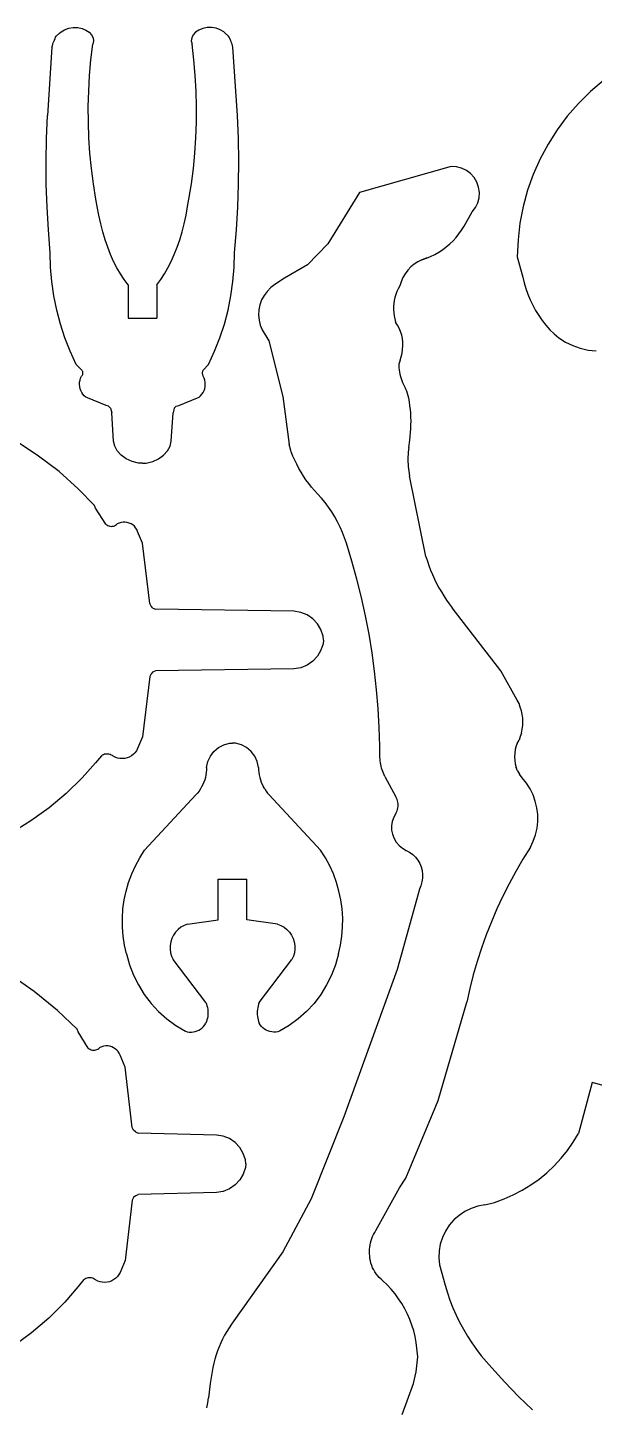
# Model space of a CAD drawing. Extents: x -177 to 177, y -98 to 98.
# Drawn here: x -73 to -21.1, y -30.7 to 95.6 of the extents above; entities that cross this region are included whole.
import ezdxf

# ---------------------------------------------------------------- set-up
doc = ezdxf.new("R2010")
doc.units = 0
doc.header["$MEASUREMENT"] = 0
doc.layers.get('0').update_dxf_attribs({"linetype": 'CONTINUOUS'})

msp = doc.modelspace()

# ---------------------------------------------------------------- linework, layer by layer
for p, q in [((-70.46, 94.6), (-70.41, 94.72)), ((-70.41, 94.72), (-70.36, 94.83)), ((-70.04, 95.11), (-70.36, 94.83)), ((-70.04, 95.11), (-69.91, 95.23)), ((-69.91, 95.23), (-69.58, 95.41)), ((-69.58, 95.41), (-69.2, 95.54)), ((-69.2, 95.54), (-68.79, 95.61)), ((-68.79, 95.61), (-68.38, 95.6)), ((-68.38, 95.6), (-67.98, 95.52)), ((-67.98, 95.52), (-67.63, 95.38)), ((-67.63, 95.38), (-67.33, 95.19)), ((-67.33, 95.19), (-67.11, 94.94)), ((-67.11, 94.94), (-66.97, 94.67)), ((-57.82, 94.94), (-57.95, 94.67)), ((-57.6, 95.19), (-57.82, 94.94)), ((-57.3, 95.38), (-57.6, 95.19)), ((-56.94, 95.52), (-57.3, 95.38)), ((-56.54, 95.6), (-56.94, 95.52)), ((-56.13, 95.61), (-56.54, 95.6)), ((-55.72, 95.54), (-56.13, 95.61)), ((-55.34, 95.41), (-55.72, 95.54)), ((-55.01, 95.23), (-55.34, 95.41)), ((-54.88, 95.11), (-55.01, 95.23)), ((-54.88, 95.11), (-54.57, 94.83)), ((-54.52, 94.72), (-54.57, 94.83)), ((-54.46, 94.6), (-54.52, 94.72)), ((-70.74, 93.81), (-71.15, 87.57)), ((-70.74, 93.81), (-70.7, 93.95)), ((-70.7, 93.95), (-70.66, 94.08)), ((-70.66, 94.08), (-70.62, 94.21)), ((-70.62, 94.21), (-70.57, 94.34)), ((-70.57, 94.34), (-70.52, 94.47)), ((-70.52, 94.47), (-70.46, 94.6)), ((-67.17, 92.66), (-67, 94.08)), ((-66.94, 94.38), (-67, 94.08)), ((-66.97, 94.67), (-66.94, 94.38)), ((-57.95, 94.67), (-57.99, 94.38)), ((-57.99, 94.38), (-57.92, 94.08)), ((-57.75, 92.66), (-57.92, 94.08)), ((-54.4, 94.47), (-54.46, 94.6)), ((-54.35, 94.34), (-54.4, 94.47)), ((-54.31, 94.21), (-54.35, 94.34)), ((-54.26, 94.08), (-54.31, 94.21)), ((-54.22, 93.95), (-54.26, 94.08)), ((-54.18, 93.81), (-54.22, 93.95)), ((-53.77, 87.57), (-54.18, 93.81)), ((-67.3, 91.23), (-67.17, 92.66)), ((-57.63, 91.23), (-57.75, 92.66)), ((-67.38, 89.8), (-67.3, 91.23)), ((-57.54, 89.8), (-57.63, 91.23)), ((-67.42, 88.37), (-67.38, 89.8)), ((-57.51, 88.37), (-57.54, 89.8)), ((-21.45, 89.75), (-22.55, 88.66)), ((-20.27, 90.75), (-21.45, 89.75)), ((-22.55, 88.66), (-23.57, 87.5)), ((-71.24, 85.47), (-71.15, 87.57)), ((-67.41, 86.95), (-67.42, 88.37)), ((-57.51, 86.95), (-57.51, 88.37)), ((-53.68, 85.47), (-53.77, 87.57)), ((-23.57, 87.5), (-24.49, 86.26)), ((-67.36, 85.53), (-67.41, 86.95)), ((-57.56, 85.53), (-57.51, 86.95)), ((-24.49, 86.26), (-25.32, 84.95)), ((-71.27, 83.37), (-71.24, 85.47)), ((-67.27, 84.12), (-67.36, 85.53)), ((-57.65, 84.12), (-57.56, 85.53)), ((-53.65, 83.37), (-53.68, 85.47)), ((-25.32, 84.95), (-26.05, 83.59)), ((-71.26, 81.28), (-71.27, 83.37)), ((-67.13, 82.71), (-67.27, 84.12)), ((-57.79, 82.71), (-57.65, 84.12)), ((-53.67, 81.28), (-53.65, 83.37)), ((-26.05, 83.59), (-26.68, 82.17)), ((-66.95, 81.31), (-67.13, 82.71)), ((-57.97, 81.31), (-57.79, 82.71)), ((-34.2, 82.88), (-42.58, 80.52)), ((-33.71, 82.86), (-34.2, 82.88)), ((-33.24, 82.74), (-33.71, 82.86)), ((-32.81, 82.53), (-33.24, 82.74)), ((-32.42, 82.24), (-32.81, 82.53)), ((-32.1, 81.88), (-32.42, 82.24)), ((-26.68, 82.17), (-27.2, 80.72)), ((-71.19, 79.18), (-71.26, 81.28)), ((-66.72, 79.91), (-66.95, 81.31)), ((-58.2, 79.91), (-57.97, 81.31)), ((-53.73, 79.18), (-53.67, 81.28)), ((-31.85, 81.46), (-32.1, 81.88)), ((-31.69, 81), (-31.85, 81.46)), ((-31.62, 80.52), (-31.69, 81)), ((-66.59, 79.23), (-66.72, 79.91)), ((-58.33, 79.23), (-58.2, 79.91)), ((-42.58, 80.52), (-45.49, 75.81)), ((-31.98, 79.14), (-31.77, 79.57)), ((-31.77, 79.57), (-31.65, 80.04)), ((-31.65, 80.04), (-31.62, 80.52)), ((-27.2, 80.72), (-27.61, 79.23)), ((-71.07, 77.09), (-71.19, 79.18)), ((-66.45, 78.43), (-66.59, 79.23)), ((-66.28, 77.66), (-66.45, 78.43)), ((-58.64, 77.66), (-58.47, 78.43)), ((-58.47, 78.43), (-58.33, 79.23)), ((-53.86, 77.09), (-53.73, 79.18)), ((-33.02, 77.44), (-32.27, 78.75)), ((-32.27, 78.75), (-31.98, 79.14)), ((-27.61, 79.23), (-27.9, 77.71)), ((-70.9, 75), (-71.07, 77.09)), ((-66.09, 76.91), (-66.28, 77.66)), ((-58.83, 76.91), (-58.64, 77.66)), ((-54.03, 75), (-53.86, 77.09)), ((-33.49, 76.74), (-33.24, 77.08)), ((-33.24, 77.08), (-33.02, 77.44)), ((-27.9, 77.71), (-28.08, 76.17)), ((-65.88, 76.19), (-66.09, 76.91)), ((-65.64, 75.5), (-65.88, 76.19)), ((-59.28, 75.5), (-59.05, 76.19)), ((-59.05, 76.19), (-58.83, 76.91)), ((-45.49, 75.81), (-47.36, 73.91)), ((-34.65, 75.53), (-34.33, 75.81)), ((-34.33, 75.81), (-34.03, 76.1)), ((-34.03, 76.1), (-33.75, 76.41)), ((-33.75, 76.41), (-33.49, 76.74)), ((-28.08, 76.17), (-28.15, 74.63)), ((-70.86, 73.68), (-70.9, 75)), ((-65.38, 74.84), (-65.64, 75.5)), ((-65.1, 74.21), (-65.38, 74.84)), ((-59.82, 74.21), (-59.54, 74.84)), ((-59.54, 74.84), (-59.28, 75.5)), ((-54.06, 73.68), (-54.03, 75)), ((-36.46, 74.5), (-36.49, 74.5)), ((-36.47, 74.5), (-36.46, 74.5)), ((-36.46, 74.5), (-36.08, 74.66)), ((-36.08, 74.66), (-35.71, 74.84)), ((-35.71, 74.84), (-35.34, 75.05)), ((-35.34, 75.05), (-34.99, 75.28)), ((-34.99, 75.28), (-34.65, 75.53)), ((-28.15, 74.63), (-27.63, 72.78)), ((-70.75, 72.36), (-70.86, 73.68)), ((-64.8, 73.62), (-65.1, 74.21)), ((-64.47, 73.06), (-64.8, 73.62)), ((-60.45, 73.06), (-60.13, 73.62)), ((-60.13, 73.62), (-59.82, 74.21)), ((-54.17, 72.36), (-54.06, 73.68)), ((-47.36, 73.91), (-49.47, 72.66)), ((-38.18, 73.4), (-38.42, 73.08)), ((-37.89, 73.7), (-38.18, 73.4)), ((-37.58, 73.96), (-37.89, 73.7)), ((-37.24, 74.18), (-37.58, 73.96)), ((-36.87, 74.36), (-37.24, 74.18)), ((-36.49, 74.5), (-36.87, 74.36)), ((-36.87, 74.36), (-36.47, 74.5)), ((-70.56, 71.05), (-70.75, 72.36)), ((-64.13, 72.54), (-64.47, 73.06)), ((-63.77, 72.06), (-64.13, 72.54)), ((-63.77, 72.06), (-63.77, 69)), ((-61.15, 72.06), (-60.79, 72.54)), ((-61.15, 72.06), (-61.15, 69)), ((-60.79, 72.54), (-60.45, 73.06)), ((-54.36, 71.05), (-54.17, 72.36)), ((-50.33, 72.09), (-50.71, 71.81)), ((-49.47, 72.66), (-50.33, 72.09)), ((-38.79, 72.35), (-38.91, 71.96)), ((-38.63, 72.73), (-38.79, 72.35)), ((-38.42, 73.08), (-38.63, 72.73)), ((-27.63, 72.78), (-27.51, 72.24)), ((-27.51, 72.24), (-27.36, 71.72)), ((-70.3, 69.75), (-70.56, 71.05)), ((-54.62, 69.75), (-54.36, 71.05)), ((-51.33, 71.09), (-51.55, 70.68)), ((-51.04, 71.47), (-51.33, 71.09)), ((-50.71, 71.81), (-51.04, 71.47)), ((-39.35, 70.91), (-39.41, 70.64)), ((-39.27, 71.19), (-39.35, 70.91)), ((-39.17, 71.45), (-39.27, 71.19)), ((-39.05, 71.71), (-39.17, 71.45)), ((-38.91, 71.96), (-39.05, 71.71)), ((-27.36, 71.72), (-27.18, 71.2)), ((-27.18, 71.2), (-26.97, 70.69)), ((-69.96, 68.47), (-70.3, 69.75)), ((-54.96, 68.47), (-54.62, 69.75)), ((-51.8, 69.77), (-51.83, 69.3)), ((-51.71, 70.23), (-51.8, 69.77)), ((-51.55, 70.68), (-51.71, 70.23)), ((-39.46, 70.35), (-39.48, 70.07)), ((-39.48, 70.07), (-39.48, 69.78)), ((-39.48, 69.78), (-39.46, 69.5)), ((-39.41, 70.64), (-39.46, 70.35)), ((-39.46, 69.5), (-39.42, 69.22)), ((-26.97, 70.69), (-26.74, 70.19)), ((-26.74, 70.19), (-26.47, 69.71)), ((-26.47, 69.71), (-26.18, 69.25)), ((-69.55, 67.21), (-69.96, 68.47)), ((-63.77, 69), (-61.15, 69)), ((-55.37, 67.21), (-54.96, 68.47)), ((-51.83, 69.3), (-51.78, 68.83)), ((-51.78, 68.83), (-51.67, 68.37)), ((-51.67, 68.37), (-51.49, 67.94)), ((-39.42, 69.22), (-39.36, 68.94)), ((-39.36, 68.94), (-39.29, 68.66)), ((-39.11, 68.38), (-39.29, 68.66)), ((-38.95, 68.09), (-39.11, 68.38)), ((-26.18, 69.25), (-25.86, 68.8)), ((-25.86, 68.8), (-25.52, 68.37)), ((-25.52, 68.37), (-25.16, 67.96)), ((-69.07, 65.98), (-69.55, 67.21)), ((-55.85, 65.98), (-55.37, 67.21)), ((-51.49, 67.94), (-50.89, 66.93)), ((-50.89, 66.93), (-49.6, 61.84)), ((-38.83, 67.78), (-38.95, 68.09)), ((-38.73, 67.46), (-38.83, 67.78)), ((-38.66, 67.14), (-38.73, 67.46)), ((-38.62, 66.81), (-38.66, 67.14)), ((-25.16, 67.96), (-24.77, 67.57)), ((-24.77, 67.57), (-24.36, 67.2)), ((-24.36, 67.2), (-23.74, 66.82)), ((-68.52, 64.78), (-69.07, 65.98)), ((-56.41, 64.78), (-55.85, 65.98)), ((-38.77, 65.49), (-38.69, 65.81)), ((-38.69, 65.81), (-38.64, 66.14)), ((-38.64, 66.14), (-38.61, 66.47)), ((-38.61, 66.47), (-38.62, 66.81)), ((-23.74, 66.82), (-23.07, 66.51)), ((-23.07, 66.51), (-22.38, 66.26)), ((-22.38, 66.26), (-21.67, 66.1)), ((-21.67, 66.1), (-20.94, 66.01)), ((-68.01, 64.25), (-68.52, 64.78)), ((-56.91, 64.25), (-56.41, 64.78)), ((-38.98, 64.81), (-39, 64.54)), ((-39, 64.54), (-38.99, 64.48)), ((-38.99, 64.48), (-38.97, 64.28)), ((-38.88, 65.18), (-38.98, 64.81)), ((-38.88, 65.18), (-38.77, 65.49)), ((-68.22, 62.95), (-68.21, 63.15)), ((-68.21, 63.15), (-68.17, 63.34)), ((-68.17, 63.34), (-68.12, 63.52)), ((-68.12, 63.52), (-68.04, 63.7)), ((-68.01, 63.74), (-68.04, 63.7)), ((-68.01, 64.25), (-67.98, 64.2)), ((-67.98, 63.78), (-68.01, 63.74)), ((-67.98, 64.2), (-67.96, 64.15)), ((-67.96, 63.83), (-67.98, 63.78)), ((-67.96, 64.15), (-67.95, 64.1)), ((-67.95, 63.88), (-67.96, 63.83)), ((-67.95, 64.1), (-67.94, 64.05)), ((-67.94, 63.94), (-67.95, 63.88)), ((-67.94, 64.05), (-67.94, 63.99)), ((-67.94, 63.99), (-67.94, 63.94)), ((-56.98, 64.05), (-56.99, 63.99)), ((-56.99, 63.99), (-56.98, 63.94)), ((-56.97, 64.1), (-56.98, 64.05)), ((-56.98, 63.94), (-56.97, 63.88)), ((-56.96, 64.15), (-56.97, 64.1)), ((-56.97, 63.88), (-56.96, 63.83)), ((-56.94, 64.2), (-56.96, 64.15)), ((-56.96, 63.83), (-56.94, 63.78)), ((-56.91, 64.25), (-56.94, 64.2)), ((-56.94, 63.78), (-56.92, 63.74)), ((-56.92, 63.74), (-56.89, 63.7)), ((-56.81, 63.52), (-56.89, 63.7)), ((-56.75, 63.34), (-56.81, 63.52)), ((-56.72, 63.15), (-56.75, 63.34)), ((-56.71, 62.95), (-56.72, 63.15)), ((-38.97, 64.28), (-38.93, 64.08)), ((-38.93, 64.08), (-38.89, 63.89)), ((-38.89, 63.89), (-38.84, 63.69)), ((-38.84, 63.69), (-38.78, 63.5)), ((-38.78, 63.5), (-38.72, 63.31)), ((-38.72, 63.31), (-38.65, 63.13)), ((-68.2, 62.76), (-68.22, 62.95)), ((-68.16, 62.56), (-68.2, 62.76)), ((-68.1, 62.38), (-68.16, 62.56)), ((-68.02, 62.21), (-68.1, 62.38)), ((-67.91, 62.06), (-68.02, 62.21)), ((-67.79, 61.92), (-67.91, 62.06)), ((-67.65, 61.8), (-67.79, 61.92)), ((-57.27, 61.8), (-57.13, 61.92)), ((-57.13, 61.92), (-57.01, 62.06)), ((-57.01, 62.06), (-56.91, 62.21)), ((-56.91, 62.21), (-56.82, 62.38)), ((-56.82, 62.38), (-56.76, 62.56)), ((-56.76, 62.56), (-56.72, 62.76)), ((-56.72, 62.76), (-56.71, 62.95)), ((-38.65, 63.13), (-38.57, 62.94)), ((-38.57, 62.94), (-38.48, 62.76)), ((-38.48, 62.76), (-38.39, 62.59)), ((-38.26, 62.32), (-38.39, 62.59)), ((-38.07, 61.7), (-38.26, 62.32)), ((-67.5, 61.71), (-67.65, 61.8)), ((-65.79, 61.01), (-67.5, 61.71)), ((-65.55, 60.96), (-65.79, 61.01)), ((-65.38, 60.79), (-65.55, 60.96)), ((-65.38, 60.79), (-65.27, 60.35)), ((-59.54, 60.79), (-59.65, 60.35)), ((-59.54, 60.79), (-59.38, 60.96)), ((-59.38, 60.96), (-59.13, 61.01)), ((-59.13, 61.01), (-57.42, 61.71)), ((-57.42, 61.71), (-57.27, 61.8)), ((-49.6, 61.84), (-49.02, 57.46)), ((-38.01, 61.35), (-38.07, 61.7)), ((-37.97, 61), (-38.01, 61.35)), ((-37.93, 60.65), (-37.97, 61)), ((-37.9, 60.31), (-37.93, 60.65)), ((-65.1, 57.76), (-65.27, 60.35)), ((-59.83, 57.76), (-59.65, 60.35)), ((-37.88, 59.95), (-37.9, 60.31)), ((-37.87, 59.6), (-37.88, 59.95)), ((-37.88, 59.25), (-37.87, 59.6)), ((-37.99, 57.84), (-37.95, 58.19)), ((-37.95, 58.19), (-37.91, 58.54)), ((-37.91, 58.54), (-37.89, 58.9)), ((-37.89, 58.9), (-37.88, 59.25)), ((-71.97, 56.4), (-73.94, 57.69)), ((-64.99, 57.29), (-65.1, 57.76)), ((-64.76, 56.86), (-64.99, 57.29)), ((-64.4, 56.47), (-64.76, 56.86)), ((-60.52, 56.47), (-60.16, 56.86)), ((-60.16, 56.86), (-59.93, 57.29)), ((-59.93, 57.29), (-59.83, 57.76)), ((-48.88, 56.9), (-49.02, 57.46)), ((-48.84, 56.78), (-48.88, 56.9)), ((-38.11, 56.97), (-38.14, 56.75)), ((-38.09, 57.19), (-38.11, 56.97)), ((-38.09, 57.19), (-37.99, 57.84)), ((-70.09, 54.97), (-71.97, 56.4)), ((-63.95, 56.15), (-64.4, 56.47)), ((-63.41, 55.91), (-63.95, 56.15)), ((-62.81, 55.76), (-63.41, 55.91)), ((-62.46, 55.74), (-62.81, 55.76)), ((-62.46, 55.74), (-62.11, 55.76)), ((-62.11, 55.76), (-61.52, 55.91)), ((-61.52, 55.91), (-60.98, 56.15)), ((-60.98, 56.15), (-60.52, 56.47)), ((-48.69, 56.4), (-48.84, 56.78)), ((-48.52, 56.02), (-48.69, 56.4)), ((-48.34, 55.64), (-48.52, 56.02)), ((-48.15, 55.27), (-48.34, 55.64)), ((-38.15, 56.54), (-38.16, 56.32)), ((-38.16, 56.32), (-38.16, 56.1)), ((-38.16, 56.1), (-38.16, 55.88)), ((-38.16, 55.88), (-38.15, 55.66)), ((-38.14, 56.75), (-38.15, 56.54)), ((-38.15, 55.66), (-38.13, 55.44)), ((-68.33, 53.4), (-70.09, 54.97)), ((-47.94, 54.91), (-48.15, 55.27)), ((-47.72, 54.56), (-47.94, 54.91)), ((-47.49, 54.22), (-47.72, 54.56)), ((-38.13, 55.44), (-38.11, 55.22)), ((-38.11, 55.22), (-38.08, 55.01)), ((-38.08, 55.01), (-38.05, 54.79)), ((-38.05, 54.79), (-38.01, 54.58)), ((-36.51, 47.21), (-38.01, 54.58)), ((-66.84, 51.87), (-68.33, 53.4)), ((-47.24, 53.88), (-47.49, 54.22)), ((-46.99, 53.56), (-47.24, 53.88)), ((-46.72, 53.24), (-46.99, 53.56)), ((-46.43, 52.93), (-46.72, 53.24)), ((-66.74, 51.64), (-66.84, 51.87)), ((-46.08, 52.54), (-46.43, 52.93)), ((-45.74, 52.14), (-46.08, 52.54)), ((-45.42, 51.72), (-45.74, 52.14)), ((-65.82, 50.15), (-66.74, 51.64)), ((-45.12, 51.28), (-45.42, 51.72)), ((-44.84, 50.83), (-45.12, 51.28)), ((-44.59, 50.37), (-44.84, 50.83)), ((-65.82, 50.15), (-65.73, 50.09)), ((-65.73, 50.09), (-65.64, 50.04)), ((-65.64, 50.04), (-65.54, 50)), ((-65.54, 50), (-65.44, 49.98)), ((-65.44, 49.98), (-65.33, 49.96)), ((-65.33, 49.96), (-65.23, 49.97)), ((-65.23, 49.97), (-65.12, 49.99)), ((-65.12, 49.99), (-65.02, 50.02)), ((-65.02, 50.02), (-64.93, 50.06)), ((-64.93, 50.06), (-64.84, 50.12)), ((-64.84, 50.12), (-64.76, 50.19)), ((-64.59, 50.26), (-64.76, 50.19)), ((-64.41, 50.32), (-64.59, 50.26)), ((-64.22, 50.34), (-64.41, 50.32)), ((-64.04, 50.34), (-64.22, 50.34)), ((-63.85, 50.32), (-64.04, 50.34)), ((-63.67, 50.26), (-63.85, 50.32)), ((-63.5, 50.19), (-63.67, 50.26)), ((-63.35, 50.09), (-63.5, 50.19)), ((-63.2, 49.97), (-63.35, 50.09)), ((-63.08, 49.83), (-63.2, 49.97)), ((-62.98, 49.67), (-63.08, 49.83)), ((-62.9, 49.5), (-62.98, 49.67)), ((-62.45, 48.41), (-62.9, 49.5)), ((-44.35, 49.89), (-44.59, 50.37)), ((-44.14, 49.41), (-44.35, 49.89)), ((-43.95, 48.92), (-44.14, 49.41)), ((-61.79, 42.89), (-62.45, 48.41)), ((-43.79, 48.41), (-43.95, 48.92)), ((-43.28, 46.77), (-43.79, 48.41)), ((-42.83, 45.12), (-43.28, 46.77)), ((-36.51, 47.21), (-36.38, 46.79)), ((-36.38, 46.79), (-36.24, 46.37)), ((-36.24, 46.37), (-36.08, 45.96)), ((-36.08, 45.96), (-35.91, 45.55)), ((-35.91, 45.55), (-35.73, 45.14)), ((-42.41, 43.45), (-42.83, 45.12)), ((-35.73, 45.14), (-35.53, 44.74)), ((-35.53, 44.74), (-35.32, 44.35)), ((-35.32, 44.35), (-35.1, 43.97)), ((-42.04, 41.78), (-42.41, 43.45)), ((-35.1, 43.97), (-34.87, 43.59)), ((-34.87, 43.59), (-34.63, 43.22)), ((-34.63, 43.22), (-34.37, 42.86)), ((-61.67, 42.65), (-61.79, 42.89)), ((-61.5, 42.48), (-61.67, 42.65)), ((-61.5, 42.48), (-61.25, 42.37)), ((-48.59, 42.2), (-61.25, 42.37)), ((-47.97, 42.09), (-48.59, 42.2)), ((-47.39, 41.86), (-47.97, 42.09)), ((-46.87, 41.51), (-47.39, 41.86)), ((-41.72, 40.09), (-42.04, 41.78)), ((-34.37, 42.86), (-34.11, 42.5)), ((-29.65, 36.75), (-34.11, 42.5)), ((-46.44, 41.05), (-46.87, 41.51)), ((-46.13, 40.51), (-46.44, 41.05)), ((-45.93, 39.91), (-46.13, 40.51)), ((-45.93, 39.22), (-46.13, 38.62)), ((-45.9, 39.56), (-45.93, 39.91)), ((-45.9, 39.56), (-45.93, 39.22)), ((-41.44, 38.4), (-41.72, 40.09)), ((-46.44, 38.08), (-46.87, 37.62)), ((-46.13, 38.62), (-46.44, 38.08)), ((-41.21, 36.7), (-41.44, 38.4)), ((-61.5, 36.65), (-61.67, 36.48)), ((-61.5, 36.65), (-61.25, 36.75)), ((-48.59, 36.93), (-61.25, 36.75)), ((-47.97, 37.03), (-48.59, 36.93)), ((-47.39, 37.27), (-47.97, 37.03)), ((-46.87, 37.62), (-47.39, 37.27)), ((-41.02, 34.99), (-41.21, 36.7)), ((-28.15, 34.05), (-29.65, 36.75)), ((-61.79, 36.23), (-62.45, 30.71)), ((-61.67, 36.48), (-61.79, 36.23)), ((-40.87, 33.28), (-41.02, 34.99)), ((-40.78, 31.57), (-40.87, 33.28)), ((-27.99, 33.74), (-28.15, 34.05)), ((-27.87, 33.42), (-27.99, 33.74)), ((-27.77, 33.09), (-27.87, 33.42)), ((-27.69, 32.76), (-27.77, 33.09)), ((-27.65, 32.42), (-27.69, 32.76)), ((-27.69, 31.39), (-27.65, 31.73)), ((-27.64, 32.07), (-27.65, 32.42)), ((-27.65, 31.73), (-27.64, 32.07)), ((-62.45, 30.71), (-62.9, 29.63)), ((-40.73, 29.85), (-40.78, 31.57)), ((-28.15, 30.09), (-27.99, 30.4)), ((-27.87, 30.72), (-27.99, 30.4)), ((-27.77, 31.05), (-27.87, 30.72)), ((-27.77, 31.05), (-27.69, 31.39)), ((-66.12, 29.04), (-66.03, 29.09)), ((-66.03, 29.09), (-65.93, 29.13)), ((-65.93, 29.13), (-65.83, 29.15)), ((-65.83, 29.15), (-65.73, 29.16)), ((-65.73, 29.16), (-65.62, 29.16)), ((-65.62, 29.16), (-65.52, 29.14)), ((-65.52, 29.14), (-65.41, 29.11)), ((-65.41, 29.11), (-65.32, 29.06)), ((-65.32, 29.06), (-65.23, 29.01)), ((-63.29, 29.1), (-63.47, 28.96)), ((-63.14, 29.25), (-63.29, 29.1)), ((-63, 29.43), (-63.14, 29.25)), ((-62.9, 29.63), (-63, 29.43)), ((-56.24, 28.92), (-55.91, 29.36)), ((-55.91, 29.36), (-55.5, 29.71)), ((-55.5, 29.71), (-55.02, 29.97)), ((-55.02, 29.97), (-54.49, 30.12)), ((-54.49, 30.12), (-54.21, 30.13)), ((-53.93, 30.12), (-54.21, 30.13)), ((-53.4, 29.97), (-53.93, 30.12)), ((-52.92, 29.71), (-53.4, 29.97)), ((-52.51, 29.36), (-52.92, 29.71)), ((-52.18, 28.92), (-52.51, 29.36)), ((-40.72, 29), (-40.73, 29.85)), ((-28.38, 29.21), (-28.4, 28.88)), ((-28.33, 29.54), (-28.38, 29.21)), ((-28.24, 29.87), (-28.33, 29.54)), ((-28.15, 30.09), (-28.24, 29.87)), ((-66.74, 28.32), (-67.97, 26.94)), ((-66.21, 28.97), (-66.74, 28.32)), ((-66.21, 28.97), (-66.12, 29.04)), ((-65.23, 29.01), (-65.15, 28.94)), ((-64.95, 28.84), (-65.15, 28.94)), ((-64.74, 28.76), (-64.95, 28.84)), ((-64.53, 28.72), (-64.74, 28.76)), ((-64.31, 28.71), (-64.53, 28.72)), ((-64.08, 28.73), (-64.31, 28.71)), ((-63.87, 28.77), (-64.08, 28.73)), ((-63.66, 28.85), (-63.87, 28.77)), ((-63.47, 28.96), (-63.66, 28.85)), ((-56.59, 27.9), (-56.47, 28.43)), ((-56.59, 27.9), (-56.59, 27.67)), ((-56.47, 28.43), (-56.24, 28.92)), ((-51.95, 28.43), (-52.18, 28.92)), ((-51.83, 27.9), (-51.95, 28.43)), ((-51.83, 27.9), (-51.83, 27.67)), ((-40.72, 28.83), (-40.72, 29)), ((-40.71, 28.66), (-40.72, 28.83)), ((-40.7, 28.5), (-40.71, 28.66)), ((-40.68, 28.33), (-40.7, 28.5)), ((-40.65, 28.17), (-40.68, 28.33)), ((-40.61, 28.01), (-40.65, 28.17)), ((-40.57, 27.84), (-40.61, 28.01)), ((-40.52, 27.68), (-40.57, 27.84)), ((-28.4, 28.88), (-28.38, 28.55)), ((-28.38, 28.55), (-28.33, 28.22)), ((-28.33, 28.22), (-28.24, 27.89)), ((-28.12, 27.58), (-28.24, 27.89)), ((-67.97, 26.94), (-69.43, 25.51)), ((-56.84, 26.55), (-56.93, 26.33)), ((-56.76, 26.76), (-56.84, 26.55)), ((-56.7, 26.98), (-56.76, 26.76)), ((-56.65, 27.21), (-56.7, 26.98)), ((-56.62, 27.44), (-56.65, 27.21)), ((-56.59, 27.67), (-56.62, 27.44)), ((-51.83, 27.67), (-51.81, 27.44)), ((-51.81, 27.44), (-51.77, 27.21)), ((-51.77, 27.21), (-51.72, 26.98)), ((-51.72, 26.98), (-51.66, 26.76)), ((-51.66, 26.76), (-51.58, 26.55)), ((-51.58, 26.55), (-51.49, 26.33)), ((-40.46, 27.53), (-40.52, 27.68)), ((-40.4, 27.37), (-40.46, 27.53)), ((-40.33, 27.22), (-40.4, 27.37)), ((-40.26, 27.07), (-40.33, 27.22)), ((-40.26, 27.07), (-39.27, 25.22)), ((-28.12, 27.58), (-27.96, 27.29)), ((-27.71, 26.94), (-27.96, 27.29)), ((-27.31, 26.46), (-27.71, 26.94)), ((-69.43, 25.51), (-71, 24.19)), ((-62.26, 20.34), (-57.58, 25.39)), ((-57.42, 25.56), (-57.58, 25.39)), ((-57.28, 25.74), (-57.42, 25.56)), ((-57.15, 25.93), (-57.28, 25.74)), ((-57.04, 26.13), (-57.15, 25.93)), ((-56.93, 26.33), (-57.04, 26.13)), ((-51.49, 26.33), (-51.39, 26.13)), ((-51.27, 25.93), (-51.39, 26.13)), ((-51.27, 25.93), (-51.14, 25.74)), ((-51.14, 25.74), (-51, 25.56)), ((-51, 25.56), (-50.85, 25.39)), ((-46.16, 20.34), (-50.85, 25.39)), ((-26.98, 25.94), (-27.31, 26.46)), ((-26.7, 25.38), (-26.98, 25.94)), ((-26.5, 24.8), (-26.7, 25.38)), ((-71, 24.19), (-72.67, 23)), ((-39.2, 25.1), (-39.27, 25.22)), ((-39.15, 24.98), (-39.2, 25.1)), ((-39.1, 24.85), (-39.15, 24.98)), ((-39.15, 23.93), (-39.1, 24.05)), ((-39.07, 24.72), (-39.1, 24.85)), ((-39.1, 24.05), (-39.07, 24.19)), ((-39.05, 24.59), (-39.07, 24.72)), ((-39.07, 24.19), (-39.05, 24.32)), ((-39.04, 24.45), (-39.05, 24.59)), ((-39.05, 24.32), (-39.04, 24.45)), ((-26.35, 24.19), (-26.5, 24.8)), ((-26.28, 23.58), (-26.35, 24.19)), ((-72.67, 23), (-74.42, 21.93)), ((-39.59, 22.96), (-39.65, 22.57)), ((-39.46, 23.34), (-39.59, 22.96)), ((-39.27, 23.69), (-39.46, 23.34)), ((-39.27, 23.69), (-39.2, 23.8)), ((-39.2, 23.8), (-39.15, 23.93)), ((-26.34, 22.34), (-26.28, 22.96)), ((-26.28, 22.96), (-26.28, 23.58)), ((-39.65, 22.57), (-39.65, 22.17)), ((-39.65, 22.17), (-39.57, 21.78)), ((-39.57, 21.78), (-39.43, 21.41)), ((-26.68, 21.15), (-26.48, 21.73)), ((-26.48, 21.73), (-26.34, 22.34)), ((-62.71, 19.64), (-62.26, 20.34)), ((-45.71, 19.64), (-46.16, 20.34)), ((-39.43, 21.41), (-39.23, 21.06)), ((-39.23, 21.06), (-38.97, 20.76)), ((-38.97, 20.76), (-38.66, 20.51)), ((-38.66, 20.51), (-38.31, 20.31)), ((-38.31, 20.31), (-38.01, 20.14)), ((-26.95, 20.59), (-27.63, 19.5)), ((-26.95, 20.59), (-26.68, 21.15)), ((-63.1, 18.91), (-62.71, 19.64)), ((-45.32, 18.91), (-45.71, 19.64)), ((-38.01, 20.14), (-37.72, 19.94)), ((-37.72, 19.94), (-37.47, 19.69)), ((-37.47, 19.69), (-37.26, 19.42)), ((-37.26, 19.42), (-37.08, 19.12)), ((-37.08, 19.12), (-36.95, 18.8)), ((-27.63, 19.5), (-28.28, 18.39)), ((-63.72, 17.37), (-63.44, 18.15)), ((-63.44, 18.15), (-63.1, 18.91)), ((-55.52, 13.94), (-55.52, 17.69)), ((-55.52, 17.69), (-52.9, 17.69)), ((-52.9, 13.94), (-52.9, 17.69)), ((-44.98, 18.15), (-45.32, 18.91)), ((-44.7, 17.37), (-44.98, 18.15)), ((-36.95, 18.8), (-36.86, 18.46)), ((-36.82, 17.76), (-36.87, 17.42)), ((-36.86, 18.46), (-36.82, 18.11)), ((-36.82, 18.11), (-36.82, 17.76)), ((-28.28, 18.39), (-28.89, 17.26)), ((-64.12, 15.77), (-63.95, 16.58)), ((-63.95, 16.58), (-63.72, 17.37)), ((-44.47, 16.58), (-44.7, 17.37)), ((-44.3, 15.77), (-44.47, 16.58)), ((-37.11, 16.77), (-38.41, 12.03)), ((-36.97, 17.08), (-37.11, 16.77)), ((-36.87, 17.42), (-36.97, 17.08)), ((-28.89, 17.26), (-29.47, 16.11)), ((-64.24, 14.95), (-64.12, 15.77)), ((-44.19, 14.95), (-44.3, 15.77)), ((-29.47, 16.11), (-30.02, 14.95)), ((-64.29, 14.12), (-64.24, 14.95)), ((-64.28, 13.29), (-64.29, 14.12)), ((-58.33, 13.56), (-55.52, 13.94)), ((-50.1, 13.56), (-52.9, 13.94)), ((-44.13, 14.12), (-44.19, 14.95)), ((-44.14, 13.29), (-44.13, 14.12)), ((-30.02, 14.95), (-30.52, 13.77)), ((-64.22, 12.46), (-64.28, 13.29)), ((-59.42, 12.83), (-59.61, 12.55)), ((-59.19, 13.07), (-59.42, 12.83)), ((-58.93, 13.28), (-59.19, 13.07)), ((-58.64, 13.44), (-58.93, 13.28)), ((-58.33, 13.56), (-58.64, 13.44)), ((-50.1, 13.56), (-49.78, 13.44)), ((-49.78, 13.44), (-49.49, 13.28)), ((-49.49, 13.28), (-49.23, 13.07)), ((-49.23, 13.07), (-49, 12.83)), ((-49, 12.83), (-48.81, 12.55)), ((-44.21, 12.46), (-44.14, 13.29)), ((-30.52, 13.77), (-30.99, 12.57)), ((-64.09, 11.64), (-64.22, 12.46)), ((-63.91, 10.84), (-64.09, 11.64)), ((-59.86, 11.93), (-59.92, 11.6)), ((-59.92, 11.6), (-59.92, 11.27)), ((-59.76, 12.25), (-59.86, 11.93)), ((-59.61, 12.55), (-59.76, 12.25)), ((-48.81, 12.55), (-48.66, 12.25)), ((-48.66, 12.25), (-48.56, 11.93)), ((-48.56, 11.93), (-48.51, 11.6)), ((-48.51, 11.6), (-48.5, 11.27)), ((-44.51, 10.84), (-44.33, 11.64)), ((-44.33, 11.64), (-44.21, 12.46)), ((-38.41, 12.03), (-39.14, 9.41)), ((-30.99, 12.57), (-31.43, 11.36)), ((-63.91, 10.84), (-63.64, 9.85)), ((-59.92, 11.27), (-59.88, 10.94)), ((-59.88, 10.94), (-59.79, 10.62)), ((-59.79, 10.62), (-59.65, 10.31)), ((-56.65, 6.38), (-59.65, 10.31)), ((-51.77, 6.38), (-48.77, 10.31)), ((-48.64, 10.62), (-48.77, 10.31)), ((-48.54, 10.94), (-48.64, 10.62)), ((-48.5, 11.27), (-48.54, 10.94)), ((-44.51, 10.84), (-44.78, 9.85)), ((-31.82, 10.14), (-32.18, 8.91)), ((-31.43, 11.36), (-31.82, 10.14)), ((-72.37, 7.41), (-74.62, 8.99)), ((-63.64, 9.85), (-63.28, 8.9)), ((-63.28, 8.9), (-62.82, 7.99)), ((-45.15, 8.9), (-45.6, 7.99)), ((-44.78, 9.85), (-45.15, 8.9)), ((-39.14, 9.41), (-44.01, -4.09)), ((-32.18, 8.91), (-32.5, 7.66)), ((-62.82, 7.99), (-62.29, 7.12)), ((-45.6, 7.99), (-46.14, 7.12)), ((-32.5, 7.66), (-32.78, 6.41)), ((-70.24, 5.66), (-72.37, 7.41)), ((-62.29, 7.12), (-61.67, 6.31)), ((-56.65, 6.38), (-56.59, 6.23)), ((-51.77, 6.38), (-51.83, 6.23)), ((-46.14, 7.12), (-46.75, 6.31)), ((-35.39, -2.59), (-32.78, 6.41)), ((-68.44, 3.94), (-70.24, 5.66)), ((-61.67, 6.31), (-60.98, 5.56)), ((-60.98, 5.56), (-60.22, 4.88)), ((-56.59, 6.23), (-56.55, 6.07)), ((-56.55, 6.07), (-56.51, 5.92)), ((-56.51, 5.92), (-56.48, 5.76)), ((-56.48, 5.12), (-56.51, 4.96)), ((-56.48, 5.76), (-56.47, 5.6)), ((-56.47, 5.28), (-56.48, 5.12)), ((-56.47, 5.6), (-56.46, 5.44)), ((-56.46, 5.44), (-56.47, 5.28)), ((-51.94, 5.76), (-51.96, 5.6)), ((-51.96, 5.6), (-51.96, 5.44)), ((-51.96, 5.44), (-51.96, 5.28)), ((-51.96, 5.28), (-51.94, 5.12)), ((-51.91, 5.92), (-51.94, 5.76)), ((-51.94, 5.12), (-51.91, 4.96)), ((-51.88, 6.07), (-51.91, 5.92)), ((-51.83, 6.23), (-51.88, 6.07)), ((-47.44, 5.56), (-48.2, 4.88)), ((-46.75, 6.31), (-47.44, 5.56)), ((-68.34, 3.71), (-68.44, 3.94)), ((-60.22, 4.88), (-59.4, 4.27)), ((-59.4, 4.27), (-58.52, 3.75)), ((-57.63, 3.73), (-57.45, 3.79)), ((-57.45, 3.79), (-57.29, 3.87)), ((-57.29, 3.87), (-57.13, 3.96)), ((-57.13, 3.96), (-56.99, 4.08)), ((-56.99, 4.08), (-56.86, 4.2)), ((-56.86, 4.2), (-56.75, 4.35)), ((-56.75, 4.35), (-56.65, 4.5)), ((-56.59, 4.65), (-56.65, 4.5)), ((-56.55, 4.8), (-56.59, 4.65)), ((-56.51, 4.96), (-56.55, 4.8)), ((-51.91, 4.96), (-51.88, 4.8)), ((-51.88, 4.8), (-51.83, 4.65)), ((-51.83, 4.65), (-51.77, 4.5)), ((-51.68, 4.35), (-51.77, 4.5)), ((-51.56, 4.2), (-51.68, 4.35)), ((-51.43, 4.08), (-51.56, 4.2)), ((-51.29, 3.96), (-51.43, 4.08)), ((-51.14, 3.87), (-51.29, 3.96)), ((-50.97, 3.79), (-51.14, 3.87)), ((-50.8, 3.73), (-50.97, 3.79)), ((-49.02, 4.27), (-49.9, 3.75)), ((-48.2, 4.88), (-49.02, 4.27)), ((-67.42, 2.22), (-68.34, 3.71)), ((-58.52, 3.75), (-58.35, 3.71)), ((-58.35, 3.71), (-58.17, 3.68)), ((-58.17, 3.68), (-57.98, 3.68)), ((-57.98, 3.68), (-57.8, 3.7)), ((-57.8, 3.7), (-57.63, 3.73)), ((-50.62, 3.7), (-50.8, 3.73)), ((-50.44, 3.68), (-50.62, 3.7)), ((-50.26, 3.68), (-50.44, 3.68)), ((-50.08, 3.71), (-50.26, 3.68)), ((-49.9, 3.75), (-50.08, 3.71)), ((-67.42, 2.22), (-67.33, 2.16)), ((-67.33, 2.16), (-67.24, 2.11)), ((-67.24, 2.11), (-67.14, 2.07)), ((-67.14, 2.07), (-67.04, 2.04)), ((-67.04, 2.04), (-66.93, 2.03)), ((-66.93, 2.03), (-66.83, 2.03)), ((-66.83, 2.03), (-66.72, 2.05)), ((-66.72, 2.05), (-66.62, 2.08)), ((-66.62, 2.08), (-66.53, 2.13)), ((-66.53, 2.13), (-66.44, 2.19)), ((-66.44, 2.19), (-66.36, 2.26)), ((-66.19, 2.33), (-66.36, 2.26)), ((-66.01, 2.38), (-66.19, 2.33)), ((-65.82, 2.41), (-66.01, 2.38)), ((-65.64, 2.41), (-65.82, 2.41)), ((-65.45, 2.38), (-65.64, 2.41)), ((-65.27, 2.33), (-65.45, 2.38)), ((-65.1, 2.25), (-65.27, 2.33)), ((-64.95, 2.15), (-65.1, 2.25)), ((-64.8, 2.03), (-64.95, 2.15)), ((-64.68, 1.89), (-64.8, 2.03)), ((-64.58, 1.74), (-64.68, 1.89)), ((-64.5, 1.57), (-64.58, 1.74)), ((-64.05, 0.48), (-64.5, 1.57)), ((-63.39, -5.04), (-64.05, 0.48)), ((-21.3, -0.94), (-22.55, -5.6)), ((-15.91, -2.4), (-21.3, -0.94)), ((-38.36, -9.69), (-35.39, -2.59)), ((-63.27, -5.28), (-63.39, -5.04)), ((-44.01, -4.09), (-47.01, -11.59)), ((-63.1, -5.45), (-63.27, -5.28)), ((-63.1, -5.45), (-62.85, -5.56)), ((-55.69, -5.74), (-62.85, -5.56)), ((-55.08, -5.84), (-55.69, -5.74)), ((-54.49, -6.07), (-55.08, -5.84)), ((-53.97, -6.43), (-54.49, -6.07)), ((-23.03, -6.39), (-22.55, -5.6)), ((-53.55, -6.89), (-53.97, -6.43)), ((-53.23, -7.43), (-53.55, -6.89)), ((-53.03, -8.02), (-53.23, -7.43)), ((-24.13, -7.87), (-23.55, -7.15)), ((-23.55, -7.15), (-23.03, -6.39)), ((-53.03, -8.72), (-53.23, -9.31)), ((-53, -8.37), (-53.03, -8.02)), ((-53, -8.37), (-53.03, -8.72)), ((-25.43, -9.19), (-24.76, -8.55)), ((-24.76, -8.55), (-24.13, -7.87)), ((-53.55, -9.85), (-53.97, -10.31)), ((-53.23, -9.31), (-53.55, -9.85)), ((-38.94, -10.56), (-38.36, -9.69)), ((-26.9, -10.31), (-26.15, -9.78)), ((-26.15, -9.78), (-25.43, -9.19)), ((-63.1, -11.29), (-63.27, -11.45)), ((-63.1, -11.29), (-62.85, -11.18)), ((-55.69, -11), (-62.85, -11.18)), ((-55.08, -10.9), (-55.69, -11)), ((-54.49, -10.67), (-55.08, -10.9)), ((-53.97, -10.31), (-54.49, -10.67)), ((-41.09, -14.48), (-38.94, -10.56)), ((-29.36, -11.59), (-28.51, -11.22)), ((-28.51, -11.22), (-27.69, -10.79)), ((-27.69, -10.79), (-26.9, -10.31)), ((-63.39, -11.7), (-64.05, -17.22)), ((-63.27, -11.45), (-63.39, -11.7)), ((-47.01, -11.59), (-49.61, -16.44)), ((-32.36, -12.46), (-32.94, -12.73)), ((-31.75, -12.26), (-32.36, -12.46)), ((-31.12, -12.14), (-31.75, -12.26)), ((-31.12, -12.14), (-30.23, -11.9)), ((-30.23, -11.9), (-29.36, -11.59)), ((-33.95, -13.51), (-34.37, -13.99)), ((-33.47, -13.09), (-33.95, -13.51)), ((-32.94, -12.73), (-33.47, -13.09)), ((-41.46, -15.21), (-41.39, -15.02)), ((-41.39, -15.02), (-41.3, -14.83)), ((-41.3, -14.83), (-41.2, -14.66)), ((-41.2, -14.66), (-41.09, -14.48)), ((-35, -15.11), (-35.2, -15.72)), ((-34.72, -14.53), (-35, -15.11)), ((-34.37, -13.99), (-34.72, -14.53)), ((-41.68, -16.41), (-41.67, -16.2)), ((-41.67, -16.61), (-41.68, -16.41)), ((-41.67, -16.2), (-41.65, -16)), ((-41.65, -16), (-41.62, -15.8)), ((-41.62, -15.8), (-41.58, -15.6)), ((-41.58, -15.6), (-41.53, -15.4)), ((-41.53, -15.4), (-41.46, -15.21)), ((-35.31, -16.35), (-35.33, -16.99)), ((-35.2, -15.72), (-35.31, -16.35)), ((-64.05, -17.22), (-64.5, -18.31)), ((-49.61, -16.44), (-54.09, -22.74)), ((-41.65, -16.81), (-41.67, -16.61)), ((-41.63, -17.03), (-41.65, -16.81)), ((-41.59, -17.25), (-41.63, -17.03)), ((-41.54, -17.46), (-41.59, -17.25)), ((-41.47, -17.67), (-41.54, -17.46)), ((-41.39, -17.88), (-41.47, -17.67)), ((-35.33, -16.99), (-35.27, -17.62)), ((-35.27, -17.62), (-34.75, -19.47)), ((-67.81, -18.96), (-67.73, -18.9)), ((-67.73, -18.9), (-67.63, -18.85)), ((-67.63, -18.85), (-67.53, -18.81)), ((-67.53, -18.81), (-67.43, -18.78)), ((-67.43, -18.78), (-67.33, -18.77)), ((-67.33, -18.77), (-67.22, -18.77)), ((-67.22, -18.77), (-67.12, -18.79)), ((-67.12, -18.79), (-67.01, -18.82)), ((-67.01, -18.82), (-66.92, -18.87)), ((-66.92, -18.87), (-66.83, -18.93)), ((-66.83, -18.93), (-66.75, -18.99)), ((-64.89, -18.84), (-65.07, -18.97)), ((-64.74, -18.68), (-64.89, -18.84)), ((-64.61, -18.5), (-64.74, -18.68)), ((-64.5, -18.31), (-64.61, -18.5)), ((-41.29, -18.08), (-41.39, -17.88)), ((-41.18, -18.27), (-41.29, -18.08)), ((-41.06, -18.45), (-41.18, -18.27)), ((-40.92, -18.63), (-41.06, -18.45)), ((-40.78, -18.79), (-40.92, -18.63)), ((-40.62, -18.94), (-40.78, -18.79)), ((-68.34, -19.61), (-69.56, -21.03)), ((-67.81, -18.96), (-68.34, -19.61)), ((-66.55, -19.1), (-66.75, -18.99)), ((-66.34, -19.17), (-66.55, -19.1)), ((-66.13, -19.21), (-66.34, -19.17)), ((-65.91, -19.23), (-66.13, -19.21)), ((-65.69, -19.21), (-65.91, -19.23)), ((-65.47, -19.16), (-65.69, -19.21)), ((-65.26, -19.08), (-65.47, -19.16)), ((-65.07, -18.97), (-65.26, -19.08)), ((-40.45, -19.09), (-40.62, -18.94)), ((-40.06, -19.46), (-40.45, -19.09)), ((-39.69, -19.86), (-40.06, -19.46)), ((-39.34, -20.28), (-39.69, -19.86)), ((-34.75, -19.47), (-34.55, -20.17)), ((-34.55, -20.17), (-34.31, -20.86)), ((-69.56, -21.03), (-71.03, -22.49)), ((-39.02, -20.72), (-39.34, -20.28)), ((-38.72, -21.17), (-39.02, -20.72)), ((-38.44, -21.64), (-38.72, -21.17)), ((-34.31, -20.86), (-34.04, -21.55)), ((-71.03, -22.49), (-72.6, -23.84)), ((-38.2, -22.13), (-38.44, -21.64)), ((-37.98, -22.63), (-38.2, -22.13)), ((-37.79, -23.14), (-37.98, -22.63)), ((-34.04, -21.55), (-33.75, -22.22)), ((-33.75, -22.22), (-33.43, -22.87)), ((-72.6, -23.84), (-74.27, -25.07)), ((-54.74, -23.72), (-54.94, -24.06)), ((-54.53, -23.38), (-54.74, -23.72)), ((-54.32, -23.06), (-54.53, -23.38)), ((-54.09, -22.74), (-54.32, -23.06)), ((-37.63, -23.65), (-37.79, -23.14)), ((-37.49, -24.18), (-37.63, -23.65)), ((-33.43, -22.87), (-33.08, -23.52)), ((-33.08, -23.52), (-32.71, -24.15)), ((-55.44, -25.12), (-55.59, -25.49)), ((-55.29, -24.76), (-55.44, -25.12)), ((-55.12, -24.41), (-55.29, -24.76)), ((-54.94, -24.06), (-55.12, -24.41)), ((-37.39, -24.72), (-37.49, -24.18)), ((-37.26, -26.05), (-37.39, -24.72)), ((-32.71, -24.15), (-32.31, -24.76)), ((-32.31, -24.76), (-31.89, -25.36)), ((-55.83, -26.24), (-55.93, -26.62)), ((-55.72, -25.86), (-55.83, -26.24)), ((-55.59, -25.49), (-55.72, -25.86)), ((-37.39, -27.41), (-37.26, -26.05)), ((-31.89, -25.36), (-31.44, -25.94)), ((-31.44, -25.94), (-30.97, -26.5)), ((-30.97, -26.5), (-30.47, -27.04)), ((-56.02, -27), (-56.25, -28.48)), ((-55.93, -26.62), (-56.02, -27)), ((-37.66, -28.47), (-37.39, -27.41)), ((-30.47, -27.04), (-29.29, -28.37)), ((-56.25, -28.48), (-56.41, -29.78)), ((-38.68, -31.31), (-37.66, -28.47)), ((-29.29, -28.37), (-28.05, -29.66)), ((-56.56, -30.72), (-56.46, -30.26)), ((-56.46, -30.26), (-56.41, -29.78)), ((-28.05, -29.66), (-26.76, -30.9))]:
    msp.add_line(p, q)

doc.saveas('drawing.dxf')
